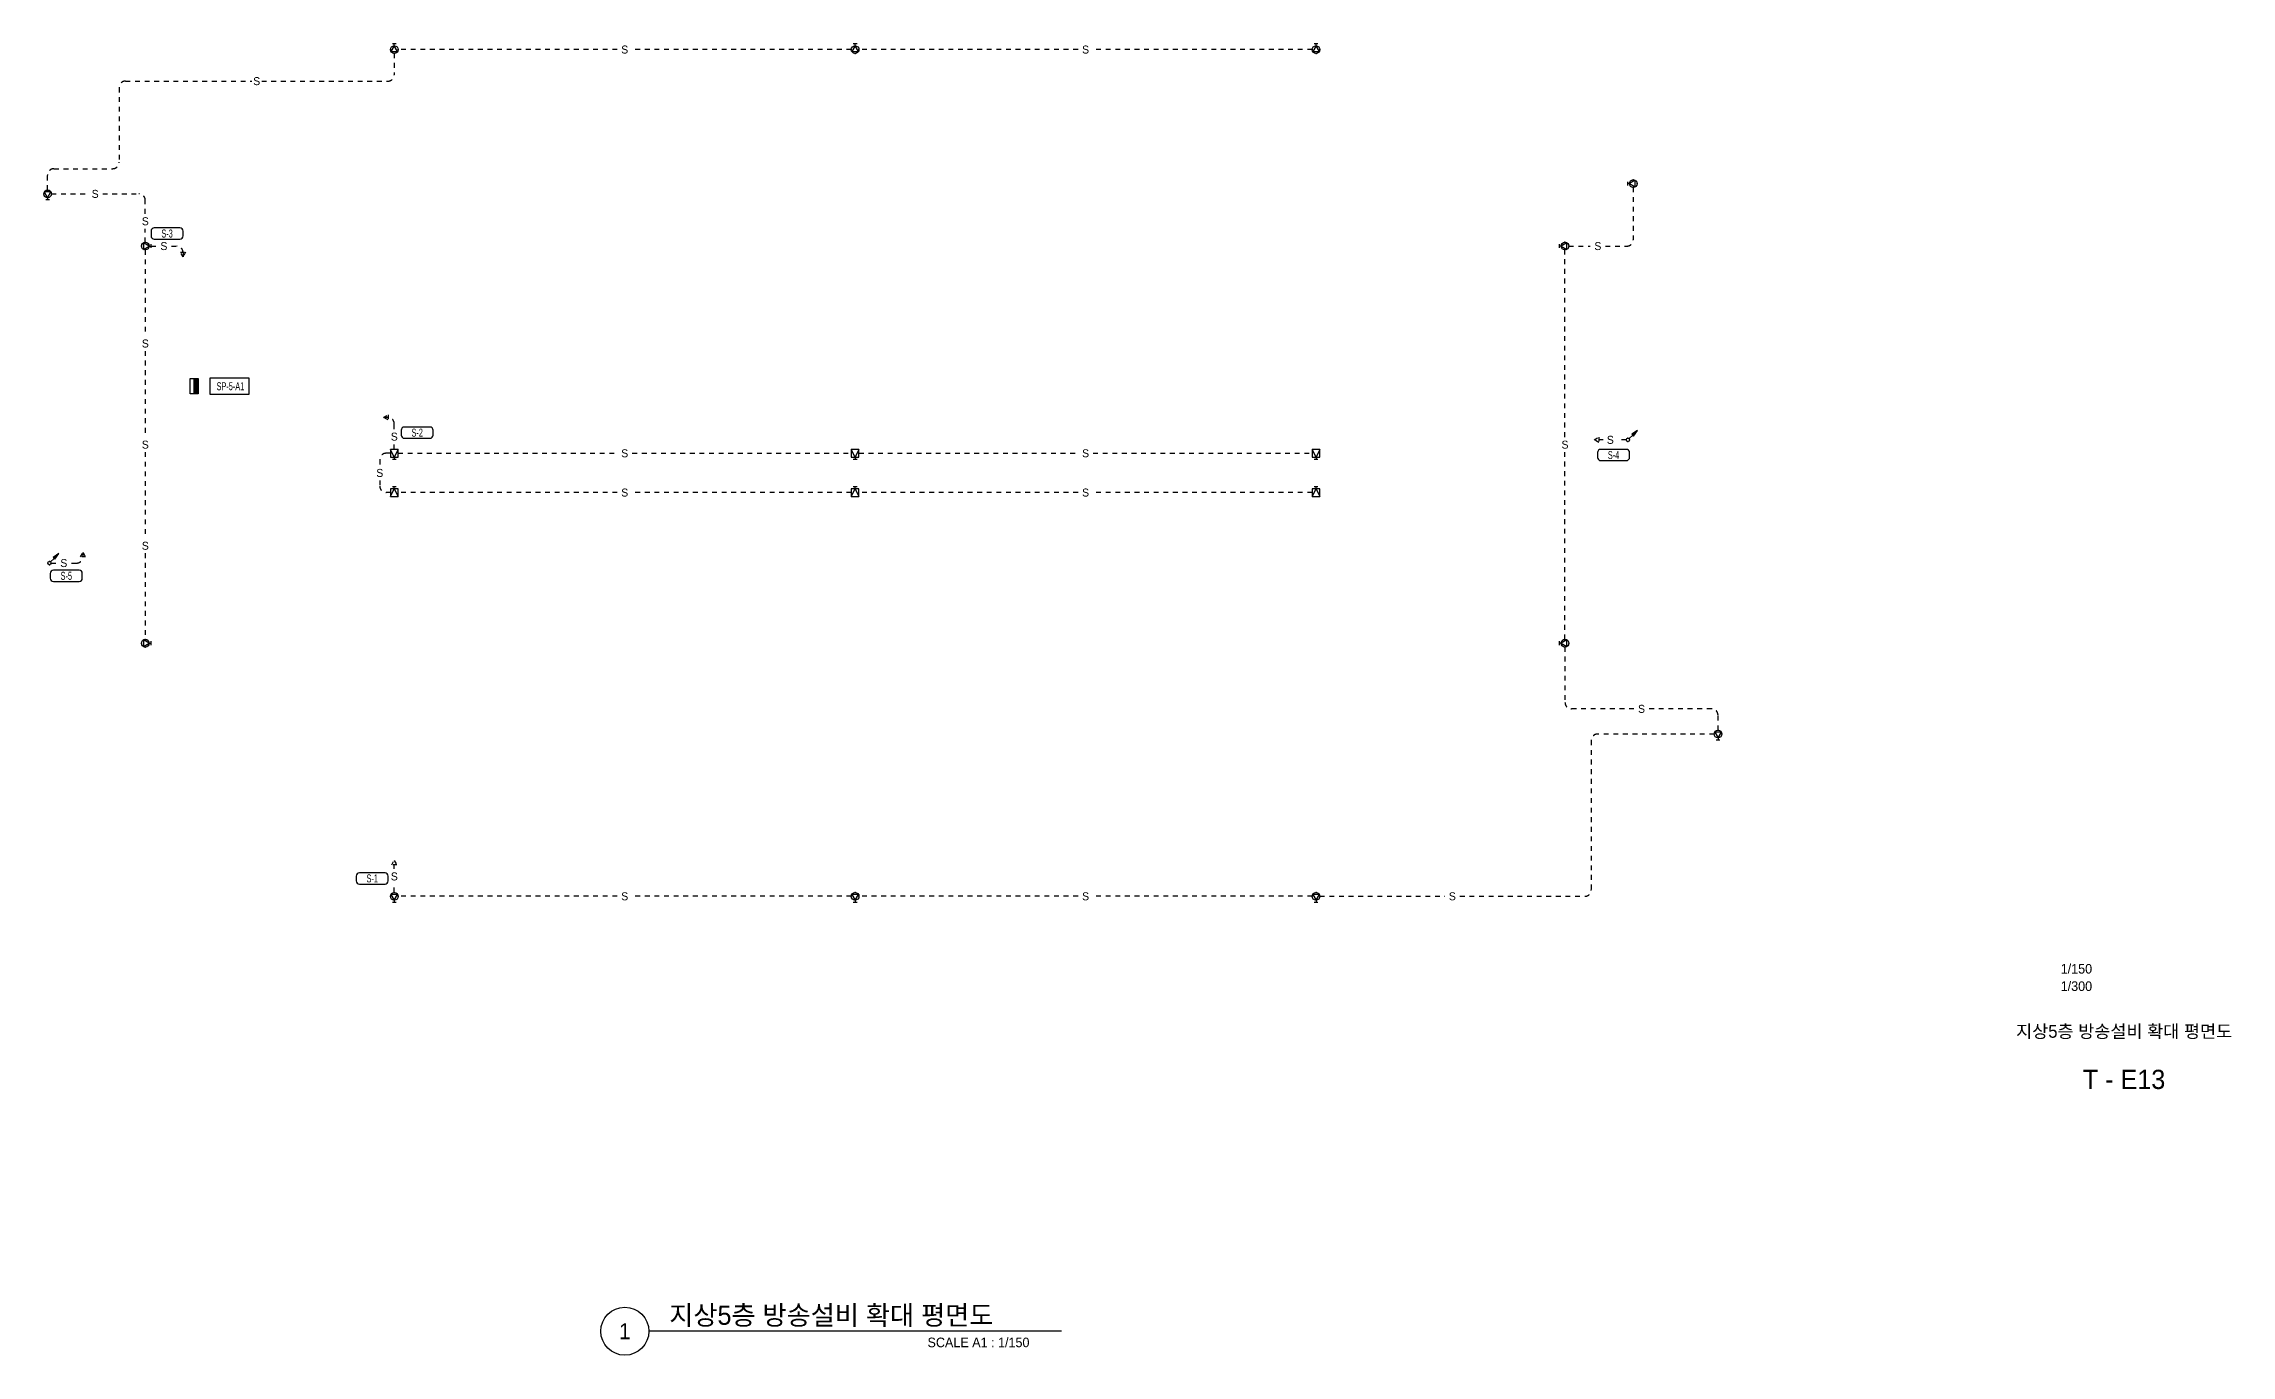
# Model space of a CAD drawing. Header units: millimetres. Extents: x 93478 to 502050, y -351975 to 881490.
# Drawn here: x 271420 to 373947, y 539025 to 600450 of the extents above; entities that cross this region are included whole.
import ezdxf
from ezdxf.enums import TextEntityAlignment as Align

# ---------------------------------------------------------------- set-up
doc = ezdxf.new("R2010")
doc.units = ezdxf.units.MM
doc.header["$LTSCALE"] = 150
doc.linetypes.add('D1', pattern=[3, 1, -1, 1])
for name, color, linetype in [('------30 Public Address Terminal Board', 3, 'Continuous'), ('------31 Speaker', 3, 'Continuous'), ('-----20 General Symbol', 3, 'Continuous'), ('-----23 Concealed or Exposed Wire', 4, 'D1'), ('-----41 Drawing Title', 2, 'Continuous'), ('-----42 Drawing Number', 2, 'Continuous'), ('-----43 Drawing Scale', 3, 'Continuous')]:
    doc.layers.add(name, color=color, linetype=linetype)
doc.styles.add('ELEC', font='')
doc.styles.get('ELEC').set_extended_font_data('Dotum')

# ---------------------------------------------------------------- blocks, each defined once
blk = doc.blocks.new('I05')
blk.add_hatch(color=256).paths.add_polyline_path([(300, 150), (-300, 150), (-300, 0), (300, 0)])
blk.add_line((-300, 150), (300, 150))
blk.add_lwpolyline([(-300, 0), (-300, 300), (300, 300), (300, 0)], close=True)
blk = doc.blocks.new('I04')
for p, q in [((-375, 150), (-75, 0)), ((-75, 0), (-375, -150)), ((-75, 0), (0, 0)), ((0, -75), (0, 75))]:
    blk.add_line(p, q)
blk.add_lwpolyline([(-375, -150), (-75, -150), (-75, 150), (-375, 150)], close=True)
blk = doc.blocks.new('I02')
for p, q in [((-75, 0), (0, 0)), ((0, -75), (0, 75))]:
    blk.add_line(p, q)
blk.add_lwpolyline([(-300, -130), (-75, 0), (-300, 130)], close=True)
at = {"linetype": 'Continuous'}
blk.add_circle((-225, 0), 150, dxfattribs=at)
for p in [(-225, 150), (-375, 0), (-225, -150), (-75, 0)]:
    blk.add_point(p)
blk = doc.blocks.new('O07')
blk.add_lwpolyline([(0, -100), (173, 0), (0, 100)], close=True)
blk = doc.blocks.new('O01')
blk.add_hatch(color=256).paths.add_polyline_path([(-149, -218), (-218, -149), (-368, -368)])
blk.add_line((-46, -46), (-184, -184))
blk.add_lwpolyline([(-368, -368), (-149, -218), (-218, -149), (-368, -368)])
blk.add_circle((0, 0), 65)
for p in [(-65, 0), (-65, 0), (0, 65), (0, 65), (65, 0), (65, 0), (0, -65), (0, -65)]:
    blk.add_point(p)

msp = doc.modelspace()

# ---------------------------------------------------------------- linework, layer by layer
at = {"layer": '------30 Public Address Terminal Board', "color": 1, "elevation": 0}
msp.add_lwpolyline([(279211, 584785), (279211, 584035), (281050, 584035), (281050, 584785)], close=True, dxfattribs=at)
at = {"layer": '-----23 Concealed or Exposed Wire', "ltscale": 1.5}
for p, q in [((287850, 600000), (287850, 599000)), ((298296, 600180), (288030, 600180)), ((309270, 600180), (299004, 600180)), ((319896, 600180), (309630, 600180)), ((330870, 600180), (320604, 600180)), ((274950, 598400), (274950, 594900)), ((275250, 598700), (281168, 598700)), ((281634, 598700), (287550, 598700)), ((271600, 593600), (271600, 594300)), ((271900, 594600), (274650, 594600)), ((345920, 593720), (345920, 591275)), ((271780, 593420), (273476, 593420)), ((274184, 593420), (275880, 593420)), ((276180, 592491), (276180, 593120)), ((276180, 591155), (276180, 591784)), ((276180, 590795), (276180, 586766)), ((276450, 590975), (276696, 590975)), ((277404, 590975), (277650, 590975)), ((277950, 590675), (277950, 590475)), ((342720, 582029), (342720, 590795)), ((342900, 590975), (343906, 590975)), ((344614, 590975), (345620, 590975)), ((276180, 586058), (276180, 582029)), ((287550, 582950), (287350, 582950)), ((287850, 582404), (287850, 582650)), ((287850, 581450), (287850, 581696)), ((344515, 581900), (344094, 581900)), ((345594, 581900), (345173, 581900)), ((276180, 581321), (276180, 577292)), ((287170, 580970), (287170, 580704)), ((287670, 581270), (287470, 581270)), ((288030, 581270), (298296, 581270)), ((299004, 581270), (309270, 581270)), ((309630, 581270), (319896, 581270)), ((320604, 581270), (330870, 581270)), ((342720, 572555), (342720, 581321)), ((287170, 579996), (287170, 579730)), ((287670, 579430), (287470, 579430)), ((298296, 579430), (288030, 579430)), ((309270, 579430), (299004, 579430)), ((319896, 579430), (309630, 579430)), ((330870, 579430), (320604, 579430)), ((273261, 576428), (273261, 576628)), ((276180, 576584), (276180, 572555)), ((271761, 576128), (272007, 576128)), ((272715, 576128), (272961, 576128)), ((342720, 572195), (342720, 569600)), ((345952, 569300), (343020, 569300)), ((349593, 569300), (346660, 569300)), ((349713, 568120), (344250, 568120)), ((349893, 568300), (349893, 569000)), ((343950, 567820), (343950, 560820)), ((287850, 561804), (287850, 562200)), ((287850, 560700), (287850, 561096)), ((298296, 560520), (288030, 560520)), ((309270, 560520), (299004, 560520)), ((319896, 560520), (309630, 560520)), ((330870, 560520), (320604, 560520)), ((331230, 560520), (337086, 560520)), ((337794, 560520), (343650, 560520))]:
    msp.add_line(p, q, dxfattribs=at)
for centre, start, end in [((287550, 599000), 270, 0), ((275250, 598400), 90, 180), ((274650, 594900), 270, 0), ((271900, 594300), 90, 180), ((275880, 593120), 0, 90), ((277650, 590675), 0, 90), ((345620, 591275), 270, 0), ((287550, 582650), 0, 90), ((287470, 580970), 90, 180), ((287470, 579730), 180, 270), ((272961, 576428), 270, 0), ((343020, 569600), 180, 270), ((349593, 569000), 0, 90), ((344250, 567820), 90, 180), ((343650, 560820), 270, 0)]:
    msp.add_arc(centre, 300, start, end, dxfattribs=at)
at = {"layer": '-----41 Drawing Title', "color": 7}
msp.add_line((319120, 540150), (299780, 540150), dxfattribs=at)
msp.add_circle((298655, 540150), 1125, dxfattribs=at)
at = {"color": 1, "linetype": 'Continuous', "elevation": 0}
for points in [[(276450, 591450, 0.4142136), (276600, 591300), (277800, 591300, 0.4142136), (277950, 591450), (277950, 591675, 0.4142136), (277800, 591825), (276600, 591825, 0.4142136), (276450, 591675)], [(288173, 582124, 0.4142136), (288323, 581974), (289523, 581974, 0.4142136), (289673, 582124), (289673, 582349, 0.4142136), (289523, 582499), (288323, 582499, 0.4142136), (288173, 582349)], [(344247, 581078, 0.4142136), (344397, 580928), (345597, 580928, 0.4142136), (345747, 581078), (345747, 581303, 0.4142136), (345597, 581453), (344397, 581453, 0.4142136), (344247, 581303)], [(271728, 575418, 0.4142136), (271878, 575268), (273078, 575268, 0.4142136), (273228, 575418), (273228, 575643, 0.4142136), (273078, 575793), (271878, 575793, 0.4142136), (271728, 575643)], [(286066, 561245, 0.4142136), (286216, 561095), (287416, 561095, 0.4142136), (287566, 561245), (287566, 561470, 0.4142136), (287416, 561620), (286216, 561620, 0.4142136), (286066, 561470)]]:
    msp.add_lwpolyline(points, format="xyb", close=True, dxfattribs=at)

# ---------------------------------------------------------------- block references
at = {"layer": '------30 Public Address Terminal Board', "xscale": 1.2, "yscale": 1.2, "zscale": 1.2, "rotation": 90}
msp.add_blockref('I05', (278650, 584410), dxfattribs=at)
at = {"layer": '------31 Speaker', "xscale": 1.2, "yscale": 1.2, "zscale": 1.2}
for name, p, rotation in [('I02', (287850, 600450), 90), ('I02', (309450, 600450), 90), ('I02', (331050, 600450), 90), ('I02', (345650, 593900), 180), ('I02', (271600, 593150), 270), ('I02', (342450, 590975), 180), ('I04', (287850, 581000), 270), ('I04', (309450, 581000), 270), ('I04', (331050, 581000), 270), ('I04', (287850, 579700), 89.99999999999999), ('I04', (309450, 579700), 89.99999999999999), ('I04', (331050, 579700), 89.99999999999999), ('I02', (342450, 572375), 180), ('I02', (349893, 567850), 270), ('I02', (287850, 560250), 270), ('I02', (309450, 560250), 270), ('I02', (331050, 560250), 270)]:
    msp.add_blockref(name, p, dxfattribs=dict(at, rotation=rotation))
for p in [(276450, 590975), (276450, 572375)]:
    msp.add_blockref('I02', p, dxfattribs=at)
at = {"layer": '-----20 General Symbol', "xscale": 1.2, "yscale": 1.2, "zscale": 1.2, "rotation": 180}
for p in [(345672, 581900), (271683, 576128)]:
    msp.add_blockref('O01', p, dxfattribs=at)
at = {"layer": '-----23 Concealed or Exposed Wire', "ltscale": 1.5, "xscale": -1.2, "yscale": 1.2, "zscale": 1.2}
for p, rotation in [((277950, 590683), 90), ((273261, 576420), 270), ((287850, 561992), 270)]:
    msp.add_blockref('O07', p, dxfattribs=dict(at, rotation=rotation))
for p in [(287558, 582950), (344300, 581900)]:
    msp.add_blockref('O07', p, dxfattribs=at)

# ---------------------------------------------------------------- texts
at = {"layer": '------30 Public Address Terminal Board', "style": 'ELEC', "width": 0.7}
msp.add_text('SP-5-A1', height=375, dxfattribs=at).set_placement((280168, 584410), align=Align.MIDDLE_CENTER)
at = {"layer": '-----23 Concealed or Exposed Wire', "ltscale": 1.5, "style": 'ELEC'}
for p in [(298650, 600180), (320250, 600180), (281400, 598700), (273830, 593420, 0), (276180, 592137), (277050, 590975), (344260, 590975), (276180, 586412), (276180, 581675), (287850, 582050), (298650, 581270), (320250, 581270), (342720, 581675, 0), (344844, 581900), (287170, 580350), (298650, 579430), (320250, 579430), (272361, 576128), (276180, 576938), (346306, 569300), (287850, 561450), (298650, 560520), (320250, 560520), (337440, 560520)]:
    msp.add_text('S', height=375, dxfattribs=at).set_placement(p, align=Align.MIDDLE_CENTER)
at = {"layer": '-----41 Drawing Title', "style": 'ELEC'}
msp.add_text('지상5층 방송설비 확대 평면도', height=600, dxfattribs=at).set_placement((368925, 554195), align=Align.MIDDLE_CENTER)
at = {"layer": '-----41 Drawing Title', "color": 2, "style": 'ELEC'}
msp.add_text('지상5층 방송설비 확대 평면도', height=900, dxfattribs=at).set_placement((300739, 540450))
at = {"layer": '-----41 Drawing Title', "color": 7, "style": 'ELEC'}
msp.add_text('1', height=750, dxfattribs=at).set_placement((298655, 540150), align=Align.MIDDLE)
at = {"layer": '-----41 Drawing Title', "style": 'ELEC'}
msp.add_text('SCALE A1 : 1/150', height=450, dxfattribs=at).set_placement((317620, 539400), align=Align.RIGHT)
at = {"layer": '-----42 Drawing Number', "style": 'ELEC'}
msp.add_text('T - E13', height=900, dxfattribs=at).set_placement((368925, 551945), align=Align.MIDDLE_CENTER)
at = {"layer": '-----43 Drawing Scale', "style": 'ELEC'}
for s, p in [('1/150', (366690, 557125)), ('1/300', (366690, 556310))]:
    msp.add_text(s, height=450, dxfattribs=at).set_placement(p, align=Align.MIDDLE_CENTER)
at = {"linetype": 'Continuous', "style": 'ELEC', "width": 0.7}
for s, p in [('S-3', (277200, 591563)), ('S-2', (288923, 582236)), ('S-4', (344997, 581190)), ('S-5', (272478, 575531)), ('S-1', (286816, 561358))]:
    msp.add_text(s, height=375, dxfattribs=at).set_placement(p, align=Align.MIDDLE)

doc.saveas('drawing.dxf')
